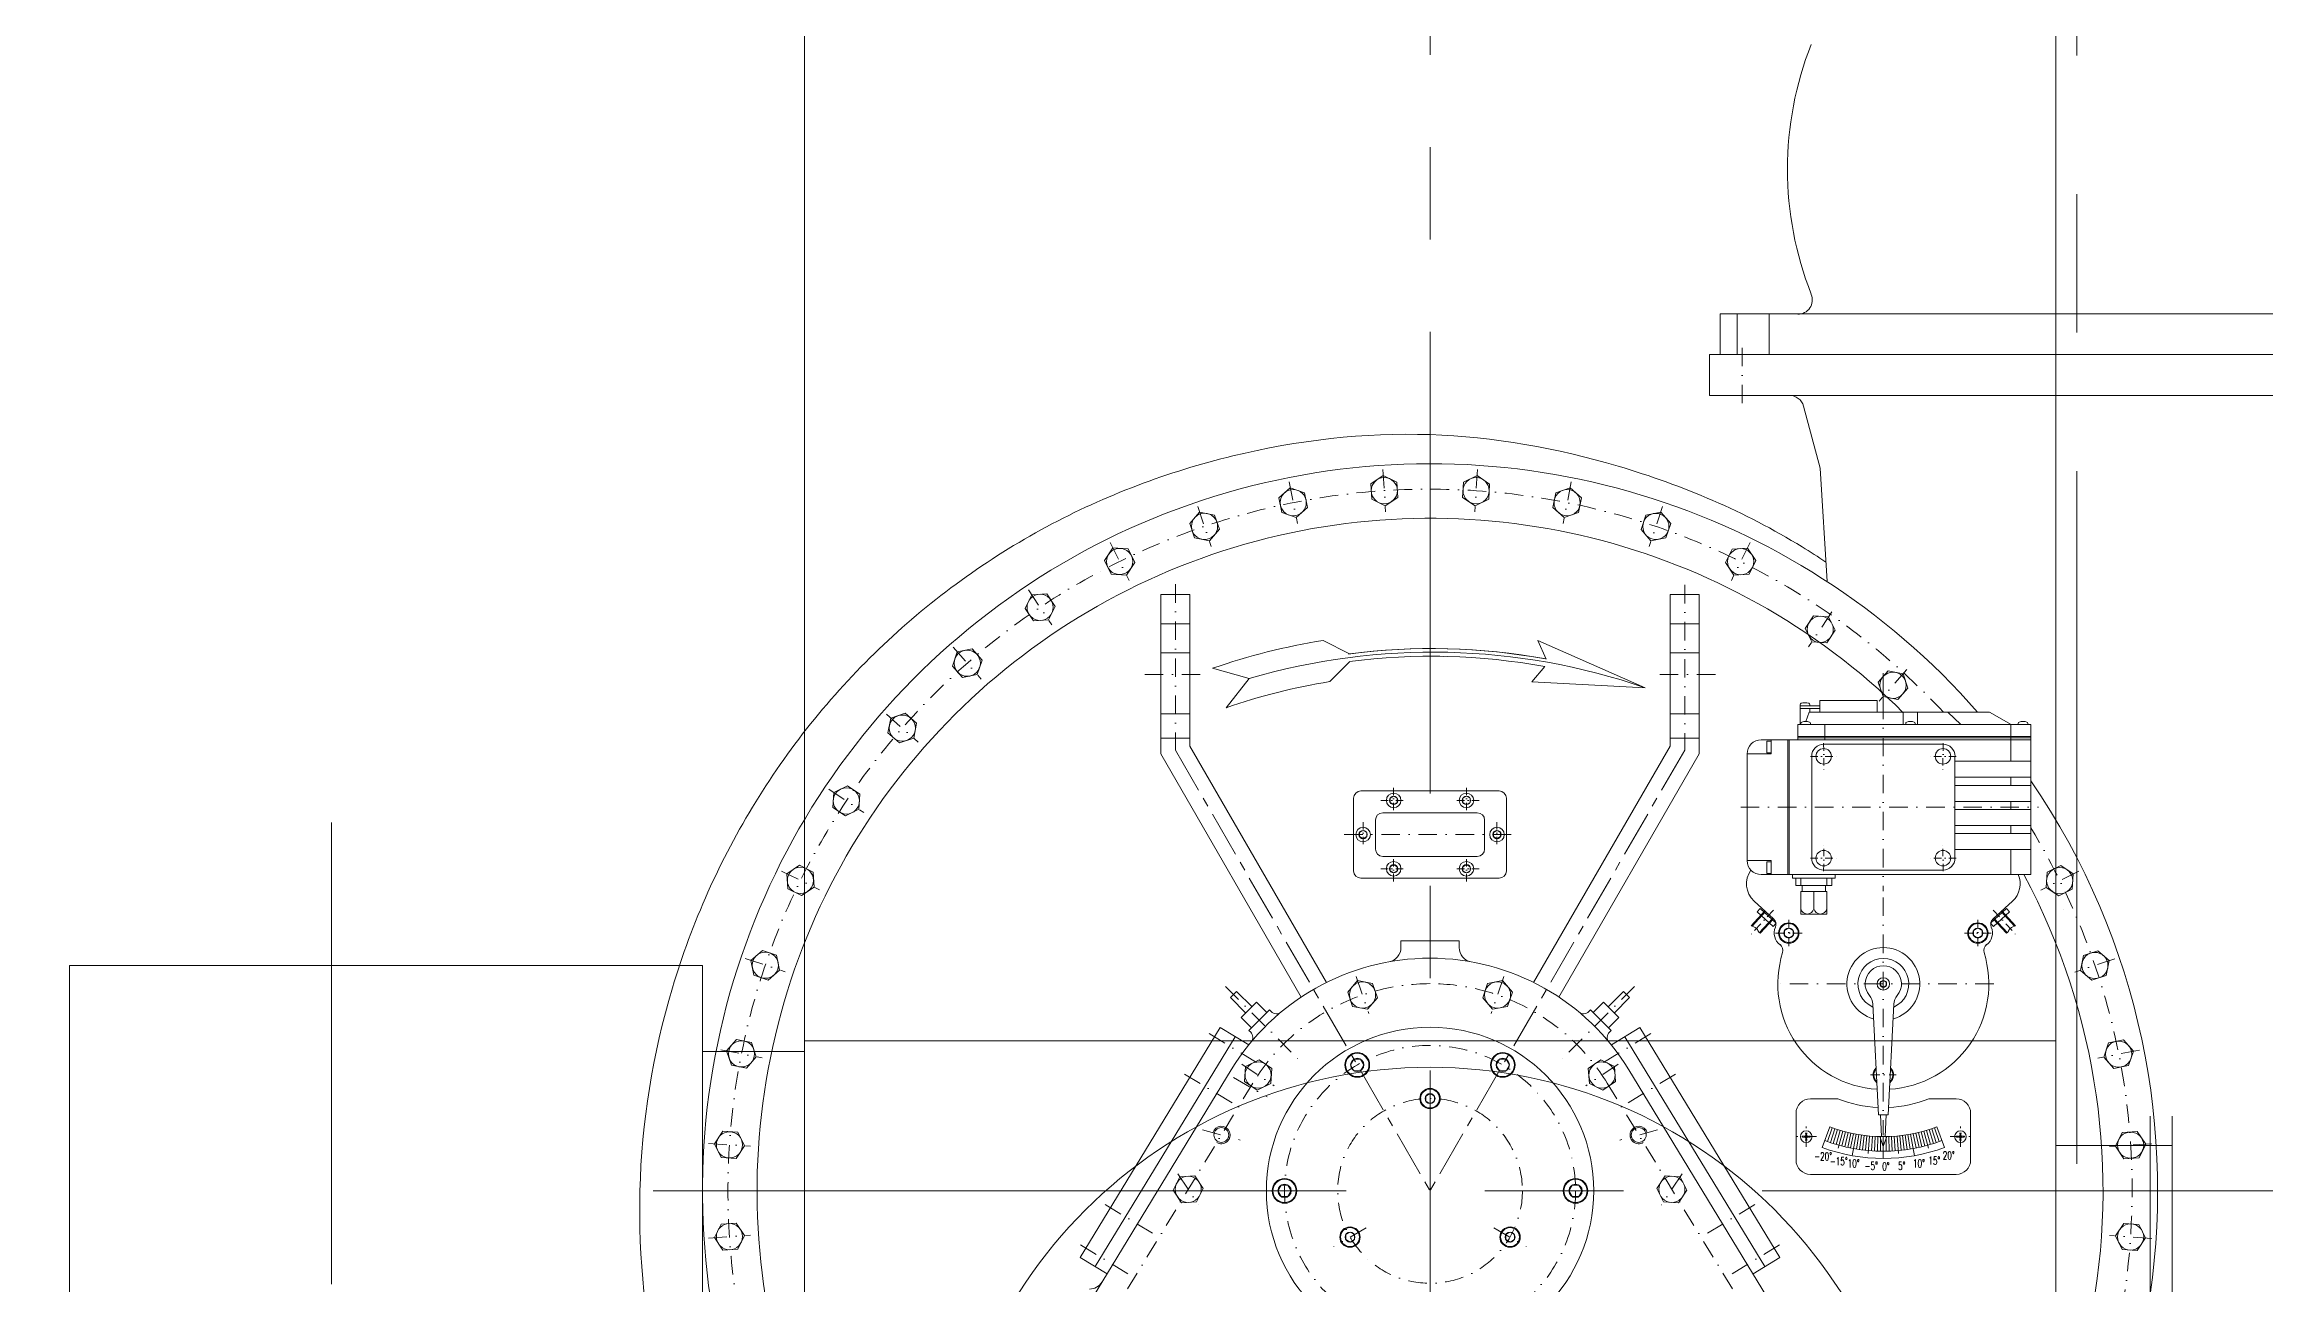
# Model space of a CAD drawing. Header units: inches. Extents: x 0 to 26418, y 0 to 20128.
# Drawn here: x 4194 to 5720, y 14855 to 15707 of the extents above; entities that cross this region are included whole.
import ezdxf

# ---------------------------------------------------------------- set-up
doc = ezdxf.new("R2010")
doc.units = ezdxf.units.IN
doc.header["$MEASUREMENT"] = 0
doc.linetypes.add('CENTER', pattern=[50.8, 31.75, -6.35, 6.35, -6.35])
doc.linetypes.add('DASHDOT', pattern=[25.4, 12.7, -6.35, 0, -6.35])
doc.layers.get('Defpoints').update_dxf_attribs({"lineweight": 5})
for name, color, linetype, lineweight in [('CAXA0', 7, 'Continuous', 5), ('CAXA1', 5, 'CENTER', 5), ('EB0_1', 7, 'Continuous', 5), ('细实线层', 7, 'Continuous', 5)]:
    doc.layers.add(name, color=color, linetype=linetype, lineweight=lineweight)
doc.styles.add('Roman', font='arial.ttf')
doc.styles.get("Standard").update_dxf_attribs({"font": 'arial.ttf'})
doc.styles.add('机械', font='txt', dxfattribs={"width": 0.667, "bigfont": 'gbcbig.shx'})
doc.dimstyles.new('ISO-25', dxfattribs={"dimscale": 30, "dimtxt": 1.5, "dimasz": 1.5, "dimexe": 2, "dimexo": 2, "dimtad": 1, "dimtih": 1, "dimtoh": 1, "dimdec": 1, "dimlfac": 0.03937, "dimdsep": 46, "dimtxsty": 'Standard', "dimcen": 2.5, "dimclrd": 7, "dimclre": 7, "dimclrt": 7, "dimadec": 0, "dimazin": 0, "dimtfac": 1, "dimtdec": 1, "dimtmove": 0, "dimatfit": 3, "dimfxl": 1, "dimlwd": 5, "dimlwe": 5, "dimarcsym": 0})

# ---------------------------------------------------------------- blocks, each defined once
blk = doc.blocks.new('*D37')
at = {"color": 7, "linetype": 'Continuous', "lineweight": 5, "transparency": 16777216}
for p, q in [((4186, 17423.3), (2841.7, 17423.3)), ((2901.7, 17378.3), (2901.7, 15739.3)), ((2901.7, 13798.3), (2901.7, 15533.3)), ((3786, 13753.3), (2841.7, 13753.3))]:
    blk.add_line(p, q, dxfattribs=at)
at = {"color": 7, "transparency": 16777216}
for points in [[(2894.2, 17378.3), (2909.2, 17378.3), (2901.7, 17423.3)], [(2894.2, 13798.3), (2909.2, 13798.3), (2901.7, 13753.3)]]:
    blk.add_solid(points, dxfattribs=at)
at = {"layer": 'Defpoints', "color": 0, "transparency": 16777216}
for p in [(2901.7, 17423.3), (4246, 17423.3), (3846, 13753.3)]:
    blk.add_point(p, dxfattribs=at)
at = {"color": 7, "lineweight": 5, "transparency": 16777216, "insert": (2901.7, 15636.3), "char_height": 165, "attachment_point": 5, "style": 'Roman'}
blk.add_mtext('144.5', dxfattribs=at)

msp = doc.modelspace()

# ---------------------------------------------------------------- linework, layer by layer
at = {"color": 7, "lineweight": 5}
for p, q in [((4716.04, 14313.28), (4716.04, 15918.28)), ((5576.04, 14313.28), (5576.04, 15918.28)), ((5357.09, 15493.28), (5357.09, 15521.28)), ((5379.09, 15493.28), (5379.09, 15521.28)), ((5338.04, 15493.28), (5843.04, 15493.28)), ((5338.04, 15465.28), (5338.04, 15493.28)), ((5338.04, 15465.28), (5590.54, 15465.28)), ((5414.11, 15415.28), (5402.7, 15457.87)), ((5590.54, 15465.28), (5843.04, 15465.28)), ((5418.88, 15337.27), (5414.11, 15415.28)), ((5042.17, 15394.86), (5049.99, 15401.71)), ((5059.83, 15398.37), (5049.99, 15401.71)), ((5059.83, 15398.37), (5061.86, 15388.18)), ((5105.27, 15404.34), (5113.91, 15410.12)), ((5105.27, 15404.34), (5105.95, 15393.97)), ((5123.23, 15405.52), (5113.91, 15410.12)), ((5123.23, 15405.52), (5123.91, 15395.15)), ((5169.06, 15405.5), (5168.38, 15395.13)), ((5169.06, 15405.5), (5178.38, 15410.1)), ((5187.02, 15404.33), (5178.38, 15410.1)), ((5187.02, 15404.33), (5186.34, 15393.96)), ((5232.46, 15398.33), (5230.43, 15388.14)), ((5232.46, 15398.33), (5242.3, 15401.67)), ((5250.11, 15394.82), (5242.3, 15401.67)), ((4980.86, 15377.23), (4987.71, 15385.04)), ((4997.9, 15383.01), (4987.71, 15385.04)), ((4997.9, 15383.01), (5001.24, 15373.17)), ((5042.17, 15394.86), (5044.2, 15384.67)), ((5044.2, 15384.67), (5054.04, 15381.33)), ((5061.86, 15388.18), (5054.04, 15381.33)), ((5061.86, 15388.18), (5061.86, 15388.18)), ((5105.95, 15393.97), (5115.27, 15389.37)), ((5123.91, 15395.15), (5115.27, 15389.37)), ((5123.91, 15395.15), (5123.91, 15395.15)), ((5168.38, 15395.13), (5177.02, 15389.36)), ((5186.34, 15393.96), (5177.02, 15389.36)), ((5186.34, 15393.96), (5186.34, 15393.96)), ((5230.43, 15388.14), (5238.25, 15381.29)), ((5248.09, 15384.63), (5238.25, 15381.29)), ((5250.11, 15394.82), (5248.09, 15384.63)), ((5248.09, 15384.63), (5248.09, 15384.63)), ((5294.38, 15382.94), (5291.04, 15373.1)), ((5294.38, 15382.94), (5304.57, 15384.97)), ((5311.43, 15377.16), (5304.57, 15384.97)), ((4980.86, 15377.23), (4984.2, 15367.39)), ((4984.2, 15367.39), (4994.39, 15365.36)), ((5001.24, 15373.17), (4994.39, 15365.36)), ((5001.24, 15373.17), (5001.24, 15373.17)), ((5291.04, 15373.1), (5297.89, 15365.29)), ((5308.08, 15367.32), (5297.89, 15365.29)), ((5311.43, 15377.16), (5308.08, 15367.32)), ((5308.08, 15367.32), (5308.08, 15367.32)), ((4922.36, 15351.74), (4928.14, 15360.38)), ((4922.36, 15351.74), (4926.96, 15342.42)), ((4938.51, 15359.7), (4928.14, 15360.38)), ((4943.1, 15350.38), (4937.33, 15341.74)), ((4938.51, 15359.7), (4943.1, 15350.38)), ((4943.1, 15350.38), (4943.1, 15350.38)), ((5353.76, 15359.61), (5349.17, 15350.28)), ((5349.17, 15350.28), (5354.94, 15341.64)), ((5353.76, 15359.61), (5364.13, 15360.29)), ((5369.91, 15351.64), (5364.13, 15360.29)), ((5369.91, 15351.64), (5365.31, 15342.32)), ((4926.96, 15342.42), (4937.33, 15341.74)), ((5365.31, 15342.32), (5354.94, 15341.64)), ((5365.31, 15342.32), (5365.31, 15342.32)), ((4867.7, 15318.84), (4872.3, 15328.16)), ((4882.67, 15328.84), (4872.3, 15328.16)), ((4882.67, 15328.84), (4888.44, 15320.2)), ((4888.44, 15320.2), (4883.84, 15310.88)), ((4888.44, 15320.2), (4888.44, 15320.2)), ((4961.04, 15328.28), (4961.04, 15218.71)), ((4981.04, 15328.28), (4961.04, 15328.28)), ((4981.04, 15328.28), (4981.04, 15224.07)), ((5311.04, 15328.28), (5311.04, 15224.07)), ((5311.04, 15328.28), (5331.04, 15328.28)), ((5331.04, 15328.28), (5331.04, 15218.71)), ((4867.7, 15318.84), (4873.47, 15310.2)), ((4873.47, 15310.2), (4883.84, 15310.88)), ((4981.04, 15308.28), (4961.04, 15308.28)), ((5311.04, 15308.28), (5331.04, 15308.28)), ((5409.59, 15313.72), (5403.82, 15305.08)), ((5403.82, 15305.08), (5408.41, 15295.75)), ((5409.59, 15313.72), (5419.96, 15313.04)), ((5424.56, 15303.72), (5419.96, 15313.04)), ((4817.8, 15279.08), (4821.14, 15288.92)), ((4831.33, 15290.95), (4821.14, 15288.92)), ((4831.33, 15290.95), (4838.18, 15283.13)), ((5072.66, 15296.73), (5090.61, 15287.45)), ((5220.21, 15296.67), (5225.79, 15283.97)), ((5293.91, 15264.26), (5220.21, 15296.67)), ((5418.78, 15295.08), (5408.41, 15295.75)), ((5424.56, 15303.72), (5418.78, 15295.08)), ((5418.78, 15295.08), (5418.78, 15295.08)), ((4817.8, 15279.08), (4824.65, 15271.27)), ((4838.18, 15283.13), (4834.84, 15273.29)), ((4838.18, 15283.13), (4838.18, 15283.13)), ((4981.04, 15288.28), (4961.04, 15288.28)), ((4996.51, 15277.6), (5021.66, 15270.6)), ((5077.17, 15268.44), (5090.66, 15282.15)), ((5225.05, 15278.76), (5216.04, 15268.32)), ((5311.04, 15288.28), (5331.04, 15288.28)), ((5460.91, 15275.8), (5454.06, 15267.99)), ((5460.91, 15275.8), (5471.1, 15273.78)), ((5474.44, 15263.94), (5471.1, 15273.78)), ((4824.65, 15271.27), (4834.84, 15273.29)), ((5005.91, 15250.53), (5021.66, 15270.6)), ((5293.91, 15264.26), (5216.04, 15268.32)), ((5454.06, 15267.99), (5457.4, 15258.15)), ((5474.44, 15263.94), (5467.59, 15256.12)), ((4773.51, 15233.15), (4775.54, 15243.34)), ((4785.38, 15246.68), (4775.54, 15243.34)), ((4785.38, 15246.68), (4793.19, 15239.83)), ((4981.04, 15246.28), (4961.04, 15246.28)), ((5311.04, 15246.28), (5331.04, 15246.28)), ((5400.36, 15238.95), (5400.36, 15252.61)), ((5406.96, 15251.89), (5400.36, 15251.89)), ((5400.36, 15249.89), (5414.02, 15249.89)), ((5404.22, 15241.04), (5406.57, 15247.45)), ((5406.57, 15247.45), (5530.42, 15247.45)), ((5406.96, 15251.89), (5406.96, 15252.61)), ((5406.96, 15251.89), (5414.02, 15251.89)), ((5406.96, 15247.45), (5406.96, 15249.89)), ((5414.02, 15247.45), (5414.02, 15255.45)), ((5414.02, 15255.45), (5453.42, 15255.45)), ((5453.42, 15247.45), (5453.42, 15255.45)), ((5467.59, 15256.12), (5457.4, 15258.15)), ((5467.59, 15256.12), (5467.59, 15256.12)), ((5471.3, 15238.95), (5471.3, 15247.45)), ((5481.14, 15238.95), (5481.14, 15247.45)), ((5501.92, 15247.45), (5510.92, 15238.95)), ((5530.42, 15247.45), (5545.42, 15238.95)), ((4773.51, 15233.15), (4781.32, 15226.3)), ((4781.32, 15226.3), (4791.17, 15229.64)), ((4793.19, 15239.83), (4791.17, 15229.64)), ((4793.19, 15239.83), (4793.19, 15239.83)), ((4981.04, 15229.53), (4961.04, 15229.53)), ((5311.04, 15229.53), (5331.04, 15229.53)), ((5404.92, 15228.41), (5373.62, 15228.41)), ((5380.42, 15228.41), (5380.42, 15218.71)), ((5391.92, 15228.41), (5391.92, 15135.75)), ((5392.92, 15228.41), (5392.92, 15135.75)), ((5398.92, 15228.41), (5398.92, 15238.95)), ((5398.92, 15238.95), (5558.92, 15238.95)), ((5398.92, 15233.01), (5398.92, 15228.41)), ((5398.92, 15230.71), (5558.92, 15230.71)), ((5398.92, 15229.71), (5558.92, 15229.71)), ((5400.92, 15239.67), (5400.92, 15238.95)), ((5407.52, 15238.95), (5400.92, 15238.95)), ((5404.92, 15228.41), (5510.22, 15228.41)), ((5407.52, 15239.67), (5407.52, 15238.95)), ((5417.42, 15228.41), (5417.42, 15238.95)), ((5472.92, 15239.67), (5472.92, 15238.95)), ((5479.52, 15238.95), (5472.92, 15238.95)), ((5479.52, 15239.67), (5479.52, 15238.95)), ((5510.22, 15228.41), (5558.92, 15228.41)), ((5545.22, 15238.95), (5545.22, 15213.71)), ((5550.32, 15239.67), (5550.32, 15238.95)), ((5556.92, 15238.95), (5550.32, 15238.95)), ((5556.92, 15239.67), (5556.92, 15238.95)), ((5558.92, 15238.95), (5558.92, 15135.75)), ((4961.04, 15218.71), (5057.53, 15051.57)), ((4981.04, 15224.07), (5074.85, 15061.57)), ((5311.04, 15224.07), (5217.22, 15061.57)), ((5331.04, 15218.71), (5234.54, 15051.57)), ((5363.92, 15218.71), (5380.42, 15218.71)), ((5363.92, 15218.71), (5363.92, 15145.45)), ((5377.42, 15227.56), (5377.42, 15219.56)), ((5380.42, 15227.56), (5377.42, 15227.56)), ((5380.42, 15219.56), (5377.42, 15219.56)), ((5408.32, 15147.1), (5408.32, 15217.07)), ((5416.64, 15225.38), (5498.51, 15225.38)), ((5506.82, 15147.1), (5506.82, 15217.07)), ((5506.82, 15213.71), (5558.92, 15213.71)), ((5506.82, 15202.71), (5558.92, 15202.71)), ((5545.22, 15202.71), (5545.22, 15197.11)), ((4735.6, 15181.83), (4736.28, 15192.2)), ((4745.6, 15196.8), (4736.28, 15192.2)), ((4745.6, 15196.8), (4754.24, 15191.02)), ((4754.24, 15191.02), (4753.56, 15180.65)), ((4754.24, 15191.02), (4754.24, 15191.02)), ((5093.54, 15188.28), (5093.54, 15138.28)), ((5193.54, 15193.28), (5098.54, 15193.28)), ((5121.04, 15189.64), (5118.56, 15188.21)), ((5118.56, 15188.21), (5118.56, 15185.35)), ((5118.56, 15185.35), (5121.04, 15183.92)), ((5123.51, 15188.21), (5121.04, 15189.64)), ((5121.04, 15183.92), (5123.51, 15185.35)), ((5121.04, 15183.92), (5121.04, 15183.92)), ((5123.51, 15188.21), (5123.51, 15185.35)), ((5171.04, 15189.64), (5168.56, 15188.21)), ((5168.56, 15188.21), (5168.56, 15185.35)), ((5168.56, 15185.35), (5171.04, 15183.92)), ((5173.51, 15188.21), (5171.04, 15189.64)), ((5171.04, 15183.92), (5173.51, 15185.35)), ((5171.04, 15183.92), (5171.04, 15183.92)), ((5173.51, 15188.21), (5173.51, 15185.35)), ((5198.54, 15188.28), (5198.54, 15138.28)), ((5506.82, 15197.11), (5558.92, 15197.11)), ((5506.82, 15186.11), (5558.92, 15186.11)), ((5545.22, 15186.11), (5545.22, 15180.51)), ((4735.6, 15181.83), (4744.24, 15176.06)), ((4744.24, 15176.06), (4753.56, 15180.65)), ((5108.54, 15173.28), (5108.54, 15153.28)), ((5178.54, 15178.28), (5113.54, 15178.28)), ((5183.54, 15173.28), (5183.54, 15153.28)), ((5506.82, 15180.51), (5558.92, 15180.51)), ((5506.82, 15169.51), (5558.92, 15169.51)), ((5545.22, 15169.51), (5545.22, 15163.91)), ((5100.04, 15166.14), (5097.56, 15164.71)), ((5097.56, 15164.71), (5097.56, 15161.85)), ((5097.56, 15161.85), (5100.04, 15160.42)), ((5102.51, 15164.71), (5100.04, 15166.14)), ((5100.04, 15160.42), (5102.51, 15161.85)), ((5100.04, 15160.42), (5100.04, 15160.42)), ((5102.51, 15164.71), (5102.51, 15161.85)), ((5192.04, 15166.14), (5189.56, 15164.71)), ((5189.56, 15164.71), (5189.56, 15161.85)), ((5189.56, 15161.85), (5192.04, 15160.42)), ((5194.51, 15164.71), (5192.04, 15166.14)), ((5192.04, 15160.42), (5194.51, 15161.85)), ((5192.04, 15160.42), (5192.04, 15160.42)), ((5194.51, 15164.71), (5194.51, 15161.85)), ((5506.82, 15163.91), (5558.92, 15163.91)), ((5506.82, 15152.91), (5558.92, 15152.91)), ((5545.22, 15152.91), (5545.22, 15135.75)), ((4712.67, 15142.15), (4704.03, 15136.37)), ((4704.71, 15126), (4704.03, 15136.37)), ((4712.67, 15142.15), (4721.99, 15137.55)), ((4721.99, 15137.55), (4722.67, 15127.18)), ((4721.99, 15137.55), (4721.99, 15137.55)), ((5113.54, 15148.28), (5178.54, 15148.28)), ((5121.04, 15142.64), (5118.56, 15141.21)), ((5118.56, 15141.21), (5118.56, 15138.35)), ((5118.56, 15138.35), (5121.04, 15136.92)), ((5123.51, 15141.21), (5121.04, 15142.64)), ((5121.04, 15136.92), (5123.51, 15138.35)), ((5121.04, 15136.92), (5121.04, 15136.92)), ((5123.51, 15141.21), (5123.51, 15138.35)), ((5171.04, 15142.64), (5168.56, 15141.21)), ((5168.56, 15141.21), (5168.56, 15138.35)), ((5168.56, 15138.35), (5171.04, 15136.92)), ((5173.51, 15141.21), (5171.04, 15142.64)), ((5171.04, 15136.92), (5173.51, 15138.35)), ((5171.04, 15136.92), (5171.04, 15136.92)), ((5173.51, 15141.21), (5173.51, 15138.35)), ((5363.92, 15145.45), (5380.42, 15145.45)), ((5377.42, 15144.6), (5377.42, 15136.6)), ((5380.42, 15144.6), (5377.42, 15144.6)), ((5380.42, 15136.6), (5377.42, 15136.6)), ((5380.42, 15145.45), (5380.42, 15135.75)), ((5416.64, 15138.78), (5498.51, 15138.78)), ((5570.18, 15137.36), (5569.5, 15126.98)), ((5579.5, 15141.95), (5570.18, 15137.36)), ((5579.5, 15141.95), (5588.14, 15136.18)), ((4704.71, 15126), (4714.03, 15121.41)), ((4714.03, 15121.41), (4722.67, 15127.18)), ((5098.54, 15133.28), (5193.54, 15133.28)), ((5373.62, 15135.75), (5427.27, 15135.75)), ((5395.22, 15135.75), (5395.22, 15133.25)), ((5395.22, 15133.25), (5424.42, 15133.25)), ((5397.52, 15133.25), (5397.52, 15128.25)), ((5397.52, 15128.25), (5422.12, 15128.25)), ((5400.82, 15133.25), (5400.82, 15128.25)), ((5400.82, 15124.25), (5418.82, 15124.25)), ((5400.82, 15124.25), (5400.82, 15108.65)), ((5401.82, 15128.25), (5401.82, 15124.25)), ((5409.82, 15112.3), (5409.82, 15124.25)), ((5417.82, 15128.25), (5417.82, 15124.25)), ((5418.82, 15133.25), (5418.82, 15128.25)), ((5418.82, 15124.25), (5418.82, 15108.65)), ((5422.12, 15133.25), (5422.12, 15128.25)), ((5424.42, 15135.75), (5424.42, 15133.25)), ((5427.27, 15135.75), (5558.92, 15135.75)), ((5578.14, 15121.21), (5569.5, 15126.98)), ((5587.46, 15125.81), (5578.14, 15121.21)), ((5578.14, 15121.21), (5578.14, 15121.21)), ((5587.46, 15125.81), (5588.14, 15136.18)), ((5368.75, 15117.56), (5382.19, 15105.24)), ((5400.82, 15108.65), (5418.82, 15108.65)), ((5546.4, 15117.56), (5532.96, 15105.24)), ((5581.49, 15112.03), (5581.49, 15112.03)), ((5392.57, 15099.01), (5389.6, 15097.3)), ((5389.6, 15097.3), (5389.6, 15093.87)), ((5389.6, 15093.87), (5392.57, 15092.15)), ((5395.55, 15097.3), (5392.57, 15099.01)), ((5392.57, 15092.15), (5395.55, 15093.87)), ((5392.57, 15092.15), (5392.57, 15092.15)), ((5395.55, 15097.3), (5395.55, 15093.87)), ((5522.57, 15099.01), (5519.6, 15097.3)), ((5519.6, 15097.3), (5519.6, 15093.87)), ((5519.6, 15093.87), (5522.57, 15092.15)), ((5525.55, 15097.3), (5522.57, 15099.01)), ((5522.57, 15092.15), (5525.55, 15093.87)), ((5522.57, 15092.15), (5522.57, 15092.15)), ((5525.55, 15097.3), (5525.55, 15093.87)), ((4687.16, 15083.67), (4679.34, 15076.81)), ((4681.37, 15066.62), (4679.34, 15076.81)), ((4687.16, 15083.67), (4697, 15080.33)), ((4697, 15080.33), (4699.03, 15070.13)), ((4697, 15080.33), (4697, 15080.33)), ((5126.04, 15090.28), (5126.04, 15085.61)), ((5126.04, 15090.28), (5146.04, 15090.28)), ((5166.04, 15090.28), (5146.04, 15090.28)), ((5166.04, 15090.28), (5166.04, 15085.61)), ((5595.15, 15080.12), (5593.12, 15069.93)), ((5604.99, 15083.46), (5595.15, 15080.12)), ((5604.99, 15083.46), (5612.8, 15076.61)), ((5610.77, 15066.41), (5612.8, 15076.61)), ((4646.04, 15073.28), (4211.04, 15073.28)), ((4211.04, 15073.28), (4211.04, 14678.28)), ((4646.04, 14678.28), (4646.04, 15073.28)), ((4681.37, 15066.62), (4691.21, 15063.28)), ((4691.21, 15063.28), (4699.03, 15070.13)), ((5089.44, 15055), (5096.26, 15062.84)), ((5106.46, 15060.86), (5096.26, 15062.84)), ((5106.46, 15060.86), (5109.85, 15051.03)), ((5185.61, 15060.86), (5182.23, 15051.03)), ((5185.61, 15060.86), (5195.81, 15062.84)), ((5202.63, 15055), (5195.81, 15062.84)), ((5457.57, 15062.87), (5455.59, 15061.73)), ((5455.59, 15061.73), (5455.59, 15059.44)), ((5459.56, 15061.73), (5457.57, 15062.87)), ((5459.56, 15061.73), (5459.56, 15059.44)), ((5600.93, 15063.07), (5593.12, 15069.93)), ((5610.77, 15066.41), (5600.93, 15063.07)), ((5600.93, 15063.07), (5600.93, 15063.07)), ((5013.11, 15055.45), (5008.86, 15051.21)), ((5019.47, 15040.6), (5008.86, 15051.21)), ((5023.71, 15044.85), (5013.11, 15055.45)), ((5026.89, 15048.03), (5016.29, 15037.42)), ((5033.97, 15040.96), (5026.89, 15048.03)), ((5089.44, 15055), (5092.83, 15045.17)), ((5092.83, 15045.17), (5103.03, 15043.19)), ((5109.85, 15051.03), (5103.03, 15043.19)), ((5109.85, 15051.03), (5109.85, 15051.03)), ((5182.23, 15051.03), (5189.05, 15043.19)), ((5182.23, 15051.03), (5182.23, 15051.03)), ((5199.25, 15045.17), (5189.05, 15043.19)), ((5202.63, 15055), (5199.25, 15045.17)), ((5258.11, 15040.96), (5265.18, 15048.03)), ((5265.18, 15048.03), (5275.79, 15037.42)), ((5268.36, 15044.85), (5278.97, 15055.45)), ((5272.6, 15040.6), (5283.21, 15051.21)), ((5278.97, 15055.45), (5283.21, 15051.21)), ((5450.28, 15046.7), (5454.27, 14970.58)), ((5455.59, 15059.44), (5457.57, 15058.29)), ((5457.57, 15058.29), (5459.56, 15059.44)), ((5457.57, 15058.29), (5457.57, 15058.29)), ((5464.87, 15046.7), (5460.88, 14970.58)), ((5001.89, 15030.53), (4905.69, 14872.51)), ((5001.89, 15030.53), (5021.42, 15018.63)), ((5023.36, 15030.35), (5016.29, 15037.42)), ((5035.73, 15042.73), (5021.59, 15028.59)), ((5035.73, 15042.73), (5036.92, 15041.54)), ((5256.35, 15042.73), (5255.16, 15041.54)), ((5256.35, 15042.73), (5270.49, 15028.59)), ((5268.72, 15030.35), (5275.79, 15037.42)), ((5290.19, 15030.53), (5270.65, 15018.63)), ((5290.19, 15030.53), (5386.39, 14872.51)), ((4669.5, 15022.36), (4662.64, 15014.54)), ((4665.98, 15004.7), (4662.64, 15014.54)), ((4669.5, 15022.36), (4679.69, 15020.33)), ((4679.69, 15020.33), (4683.03, 15010.49)), ((4679.69, 15020.33), (4679.69, 15020.33)), ((5576.04, 15021.56), (4716.04, 15021.56)), ((5012.14, 15024.29), (4915.94, 14866.27)), ((5021.59, 15028.59), (5022.78, 15027.4)), ((5270.49, 15028.59), (5269.3, 15027.4)), ((5279.94, 15024.29), (5376.14, 14866.27)), ((5612.43, 15020.11), (5609.09, 15010.27)), ((5622.62, 15022.14), (5612.43, 15020.11)), ((5622.62, 15022.14), (5629.47, 15014.33)), ((5626.13, 15004.49), (5629.47, 15014.33)), ((4716.04, 15014.17), (4646.04, 15014.17)), ((4665.98, 15004.7), (4676.18, 15002.67)), ((4676.18, 15002.67), (4683.03, 15010.49)), ((5009.37, 15001.48), (4898.33, 14819.08)), ((5018.56, 14993.41), (5019.28, 15003.77)), ((5028.62, 15008.33), (5019.28, 15003.77)), ((5028.62, 15008.33), (5037.24, 15002.52)), ((5037.24, 15002.52), (5036.52, 14992.15)), ((5037.24, 15002.52), (5037.24, 15002.52)), ((5093.75, 15008.84), (5091.46, 15004.88)), ((5091.46, 15004.88), (5093.75, 15000.92)), ((5098.32, 15008.84), (5093.75, 15008.84)), ((5093.75, 15000.92), (5098.32, 15000.92)), ((5098.32, 15008.84), (5100.61, 15004.88)), ((5098.32, 15000.92), (5100.61, 15004.88)), ((5098.32, 15000.92), (5098.32, 15000.92)), ((5193.75, 15008.84), (5191.46, 15004.88)), ((5191.46, 15004.88), (5193.75, 15000.92)), ((5198.32, 15008.84), (5193.75, 15008.84)), ((5193.75, 15000.92), (5198.32, 15000.92)), ((5193.75, 15000.92), (5193.75, 15000.92)), ((5200.61, 15004.88), (5198.32, 15008.84)), ((5200.61, 15004.88), (5198.32, 15000.92)), ((5263.45, 15008.33), (5254.83, 15002.52)), ((5254.83, 15002.52), (5255.56, 14992.15)), ((5254.83, 15002.52), (5254.83, 15002.52)), ((5263.45, 15008.33), (5272.79, 15003.77)), ((5273.52, 14993.41), (5272.79, 15003.77)), ((5282.7, 15001.48), (5393.75, 14819.08)), ((5615.94, 15002.46), (5609.09, 15010.27)), ((5626.13, 15004.49), (5615.94, 15002.46)), ((5615.94, 15002.46), (5615.94, 15002.46)), ((5018.56, 14993.41), (5027.17, 14987.6)), ((5027.17, 14987.6), (5036.52, 14992.15)), ((5146.04, 14985.21), (5143.07, 14983.49)), ((5149.01, 14983.49), (5146.04, 14985.21)), ((5264.9, 14987.6), (5255.56, 14992.15)), ((5273.52, 14993.41), (5264.9, 14987.6)), ((5143.07, 14983.49), (5143.07, 14980.06)), ((5143.07, 14980.06), (5146.04, 14978.35)), ((5146.04, 14978.35), (5149.01, 14980.06)), ((5146.04, 14978.35), (5146.04, 14978.35)), ((5149.01, 14983.49), (5149.01, 14980.06)), ((5397.57, 14971.58), (5397.57, 14939.58)), ((5426.21, 14981.58), (5407.57, 14981.58)), ((5454.27, 14970.58), (5460.88, 14970.58)), ((5455.57, 14970.58), (5456.36, 14955.58)), ((5459.57, 14970.58), (5458.79, 14955.58)), ((5488.94, 14981.58), (5507.57, 14981.58)), ((5517.57, 14971.58), (5517.57, 14939.58)), ((5641.04, 14969.56), (5641.04, 14683.2)), ((5656.04, 14969.56), (5656.04, 14683.2)), ((4659.99, 14959.26), (4654.21, 14950.62)), ((4659.99, 14959.26), (4670.36, 14958.58)), ((4670.36, 14958.58), (4674.95, 14949.26)), ((4670.36, 14958.58), (4670.36, 14958.58)), ((5455.07, 14955.58), (5456.36, 14955.58)), ((5455.07, 14955.58), (5457.57, 14948.71)), ((5460.07, 14955.58), (5457.57, 14948.71)), ((5460.07, 14955.58), (5458.79, 14955.58)), ((5621.73, 14958.37), (5617.13, 14949.05)), ((5632.1, 14959.05), (5621.73, 14958.37)), ((5632.1, 14959.05), (5637.87, 14950.41)), ((4658.81, 14941.3), (4654.21, 14950.62)), ((4658.81, 14941.3), (4669.18, 14940.62)), ((4669.18, 14940.62), (4674.95, 14949.26)), ((5656.04, 14949.5), (5576.04, 14949.5)), ((5622.91, 14940.41), (5617.13, 14949.05)), ((5633.28, 14941.08), (5622.91, 14940.41)), ((5622.91, 14940.41), (5622.91, 14940.41)), ((5633.28, 14941.08), (5637.87, 14950.41)), ((4974.12, 14928.01), (4969.49, 14918.71)), ((4984.5, 14928.65), (4974.12, 14928.01)), ((4990.23, 14919.98), (4984.5, 14928.65)), ((5243.99, 14928.28), (5243.99, 14928.28)), ((5301.84, 14919.98), (5307.58, 14928.65)), ((5307.58, 14928.65), (5317.95, 14928.01)), ((5317.95, 14928.01), (5322.59, 14918.71)), ((5457.57, 14929.58), (5407.57, 14929.58)), ((5457.57, 14929.58), (5507.57, 14929.58)), ((4969.49, 14918.71), (4975.22, 14910.05)), ((4985.59, 14910.68), (4975.22, 14910.05)), ((4990.23, 14919.98), (4985.59, 14910.68)), ((5043.75, 14922.24), (5041.46, 14918.28)), ((5041.46, 14918.28), (5043.75, 14914.32)), ((5043.75, 14922.24), (5048.32, 14922.24)), ((5043.75, 14914.32), (5048.32, 14914.32)), ((5050.61, 14918.28), (5048.32, 14922.24)), ((5048.32, 14914.32), (5050.61, 14918.28)), ((5050.61, 14918.28), (5050.61, 14918.28)), ((5243.75, 14922.24), (5241.46, 14918.28)), ((5241.46, 14918.28), (5243.75, 14914.32)), ((5241.46, 14918.28), (5241.46, 14918.28)), ((5248.32, 14922.24), (5243.75, 14922.24)), ((5248.32, 14914.32), (5243.75, 14914.32)), ((5250.61, 14918.28), (5248.32, 14922.24)), ((5248.32, 14914.32), (5250.61, 14918.28)), ((5301.84, 14919.98), (5306.48, 14910.68)), ((5306.48, 14910.68), (5316.85, 14910.05)), ((5322.59, 14918.71), (5316.85, 14910.05)), ((4658.8, 14895.47), (4654.2, 14886.15)), ((4658.8, 14895.47), (4669.17, 14896.15)), ((4669.17, 14896.15), (4674.94, 14887.51)), ((4669.17, 14896.15), (4669.17, 14896.15)), ((5622.89, 14895.93), (5617.12, 14887.29)), ((5633.26, 14895.25), (5622.89, 14895.93)), ((5633.26, 14895.25), (5637.86, 14885.93)), ((4659.97, 14877.51), (4654.2, 14886.15)), ((4659.97, 14877.51), (4670.34, 14878.19)), ((4670.34, 14878.19), (4674.94, 14887.51)), ((5088.07, 14888.24), (5091.04, 14889.96)), ((5088.07, 14888.24), (5088.07, 14884.81)), ((5088.07, 14884.81), (5091.04, 14883.1)), ((5094.02, 14888.24), (5091.04, 14889.96)), ((5091.04, 14883.1), (5094.02, 14884.81)), ((5094.02, 14884.81), (5094.02, 14888.24)), ((5094.02, 14888.24), (5094.02, 14888.24)), ((5201.03, 14889.96), (5198.06, 14888.24)), ((5198.06, 14888.24), (5198.06, 14884.81)), ((5198.06, 14888.24), (5198.06, 14888.24)), ((5201.03, 14883.1), (5198.06, 14884.81)), ((5204, 14888.24), (5201.03, 14889.96)), ((5201.03, 14883.1), (5204, 14884.81)), ((5204, 14884.81), (5204, 14888.24)), ((5621.72, 14877.97), (5617.12, 14887.29)), ((5632.09, 14877.29), (5621.72, 14877.97)), ((5621.72, 14877.97), (5621.72, 14877.97)), ((5632.09, 14877.29), (5637.86, 14885.93)), ((4905.69, 14872.51), (4924.05, 14861.33)), ((5386.39, 14872.51), (5368.02, 14861.33))]:
    msp.add_line(p, q, dxfattribs=at)
at = {"color": 7, "linetype": 'Continuous', "lineweight": 5}
msp.add_line((5345.54, 15493.28), (5835.54, 15493.28), dxfattribs=at)
at = {"color": 7, "linetype": 'DASHDOT', "lineweight": 5}
for p, q in [((5360.54, 15459.86), (5360.54, 15499.87)), ((5113.64, 15414.25), (5115.54, 15385.25)), ((5178.65, 15414.24), (5176.75, 15385.24)), ((5049.18, 15405.78), (5054.85, 15377.28)), ((5243.11, 15405.74), (5237.44, 15377.24)), ((4986.38, 15388.96), (4995.72, 15361.45)), ((5305.9, 15388.89), (5296.56, 15361.38)), ((4926.3, 15364.1), (4939.16, 15338.04)), ((5365.96, 15364), (5353.11, 15337.94)), ((4971.04, 15335.4), (4971.04, 15221.39)), ((5321.04, 15334.98), (5321.04, 15221.39)), ((4869.99, 15331.6), (4886.14, 15307.44)), ((5422.26, 15316.48), (5406.12, 15292.32)), ((4818.41, 15292.04), (4837.56, 15270.19)), ((5473.83, 15276.89), (5454.67, 15255.05)), ((4949.94, 15273.28), (4992.13, 15273.28)), ((5342.13, 15273.28), (5299.94, 15273.28)), ((4772.42, 15246.07), (4794.27, 15226.91)), ((5457.57, 15255.45), (5457.57, 15124.28)), ((4732.83, 15194.5), (4756.99, 15178.36)), ((5359.6, 15182.08), (5564.15, 15182.08)), ((5087.07, 15163.28), (5205, 15163.28)), ((4700.31, 15138.21), (4726.37, 15125.35)), ((5591.86, 15138.01), (5565.8, 15125.16)), ((5457.57, 15120), (5457.57, 14956.63)), ((4675.42, 15078.15), (4702.94, 15068.81)), ((5616.72, 15077.94), (5589.21, 15068.6)), ((5095.29, 15065.66), (5104, 15040.37)), ((5196.78, 15065.66), (5188.08, 15040.37)), ((5533.48, 15060.58), (5381.67, 15060.58)), ((5005.5, 15058.82), (5057.65, 15006.67)), ((5286.57, 15058.82), (5234.43, 15006.67)), ((4658.58, 15015.35), (4687.08, 15009.68)), ((4994.22, 15026.41), (5031.91, 15003.47)), ((5297.85, 15026.41), (5260.16, 15003.47)), ((5633.54, 15015.14), (5605.04, 15009.47)), ((5016.81, 15005.44), (5038.98, 14990.49)), ((5275.26, 15005.44), (5253.09, 14990.49)), ((5024.32, 14992.38), (4913.28, 14809.98)), ((4977.32, 14998.65), (5015.01, 14975.71)), ((5011.02, 14996.23), (5034.18, 14982.86)), ((5267.76, 14992.38), (5378.8, 14809.98)), ((5314.75, 14998.65), (5277.06, 14975.71)), ((4989.69, 14960.17), (5015.52, 14953.25)), ((5302.39, 14960.17), (5276.55, 14953.25)), ((4650.08, 14950.89), (4679.07, 14948.99)), ((5642.01, 14950.68), (5613.01, 14948.78)), ((4972.76, 14930.07), (4986.96, 14908.62)), ((5319.31, 14930.07), (5305.12, 14908.62)), ((4922.72, 14908.97), (4960.41, 14886.02)), ((5369.35, 14908.97), (5331.66, 14886.02)), ((5102.12, 14892.92), (5079.97, 14880.13)), ((5189.95, 14892.92), (5212.11, 14880.13)), ((4650.07, 14885.88), (4679.06, 14887.78)), ((4905.82, 14881.21), (4943.51, 14858.26)), ((5386.25, 14881.21), (5348.56, 14858.26)), ((5641.99, 14885.66), (5613, 14887.56))]:
    msp.add_line(p, q, dxfattribs=at)
at = {"color": 7, "linetype": 'DASHDOT', "lineweight": 5, "ltscale": 0.4}
for p, q in [((5407.42, 15217.08), (5425.73, 15217.08)), ((5416.56, 15226.05), (5416.59, 15208.11)), ((5507.73, 15217.08), (5489.42, 15217.08)), ((5498.59, 15226.05), (5498.56, 15208.11)), ((5112.17, 15186.78), (5129.9, 15186.78)), ((5121.04, 15195.42), (5121.04, 15178.13)), ((5179.9, 15186.78), (5162.17, 15186.78)), ((5171.04, 15195.42), (5171.04, 15178.13)), ((5100.04, 15171.92), (5100.04, 15154.63)), ((5192.04, 15171.92), (5192.04, 15154.63)), ((5416.56, 15138.11), (5416.59, 15156.05)), ((5498.59, 15138.11), (5498.56, 15156.05)), ((5112.17, 15139.78), (5129.9, 15139.78)), ((5121.04, 15131.13), (5121.04, 15148.42)), ((5179.9, 15139.78), (5162.17, 15139.78)), ((5171.04, 15131.13), (5171.04, 15148.42)), ((5407.42, 15147.08), (5425.73, 15147.08)), ((5507.73, 15147.08), (5489.42, 15147.08))]:
    msp.add_line(p, q, dxfattribs=at)
at = {"color": 7, "linetype": 'DASHDOT', "lineweight": 5, "ltscale": 0.5}
for p, q in [((5382.06, 15111.39), (5366.5, 15094.4)), ((5533.09, 15111.39), (5548.65, 15094.4)), ((5383.46, 15095.58), (5401.69, 15095.58)), ((5392.57, 15086.47), (5392.57, 15104.7)), ((5531.69, 15095.58), (5513.46, 15095.58)), ((5522.57, 15086.47), (5522.57, 15104.7)), ((5448.73, 14998.08), (5466.42, 14998.08)), ((5411.62, 14955.58), (5397.53, 14955.58)), ((5404.57, 14948.54), (5404.57, 14962.63)), ((5503.53, 14955.58), (5517.62, 14955.58)), ((5510.57, 14948.54), (5510.57, 14962.63))]:
    msp.add_line(p, q, dxfattribs=at)
at = {"color": 7, "lineweight": 5}
for centre, radius in [((5052.01, 15391.52), 9), ((5114.59, 15399.75), 9), ((5177.7, 15399.73), 9), ((5240.27, 15391.48), 9), ((4991.05, 15375.2), 9), ((5301.23, 15375.13), 9), ((4932.73, 15351.06), 9), ((5359.54, 15350.96), 9), ((4878.07, 15319.52), 9), ((5414.19, 15304.4), 9), ((4827.99, 15281.11), 9), ((5464.25, 15265.96), 9), ((4783.35, 15236.49), 9), ((5416.57, 15217.08), 5.32), ((5498.57, 15217.08), 5.32), ((4744.92, 15186.43), 9), ((5121.04, 15186.78), 5), ((5121.04, 15186.78), 2.86), ((5171.04, 15186.78), 5), ((5171.04, 15186.78), 2.86), ((5100.04, 15163.28), 5), ((5192.04, 15163.28), 5), ((5100.04, 15163.28), 2.86), ((5192.04, 15163.28), 2.86), ((5416.57, 15147.08), 5.32), ((5498.57, 15147.08), 5.32), ((4713.35, 15131.78), 9), ((5121.04, 15139.78), 5), ((5121.04, 15139.78), 2.86), ((5171.04, 15139.78), 5), ((5171.04, 15139.78), 2.86), ((5578.82, 15131.58), 9), ((5392.57, 15095.58), 7), ((5392.57, 15095.58), 6.5), ((5392.57, 15095.58), 3.43), ((5522.57, 15095.58), 7), ((5522.57, 15095.58), 6.5), ((5522.57, 15095.58), 3.43), ((4689.19, 15073.47), 9), ((5602.96, 15073.27), 9), ((5099.64, 15053.01), 9), ((5192.43, 15053.01), 9), ((5457.57, 15060.58), 4.25), ((5457.57, 15060.58), 2.29), ((5146.04, 14918.28), 112.5), ((4672.84, 15012.51), 9), ((5619.28, 15012.3), 9), ((5146.04, 14668.28), 335), ((5027.9, 14997.96), 9), ((5096.04, 15004.88), 8.5), ((5096.04, 15004.88), 8), ((5096.04, 15004.88), 4.58), ((5196.04, 15004.88), 8.5), ((5196.04, 15004.88), 8), ((5196.04, 15004.88), 4.58), ((5264.18, 14997.96), 9), ((5146.04, 14981.78), 7), ((5146.04, 14981.78), 6.5), ((5146.04, 14981.78), 3.43), ((4664.58, 14949.94), 9), ((5002.6, 14956.71), 5.12), ((5289.47, 14956.71), 5.12), ((5627.5, 14949.73), 9), ((4979.86, 14919.35), 9), ((5046.04, 14918.28), 8.5), ((5046.04, 14918.28), 8), ((5046.04, 14918.28), 4.58), ((5246.04, 14918.28), 8.5), ((5246.04, 14918.28), 8), ((5246.04, 14918.28), 4.58), ((5312.22, 14919.35), 9), ((4664.57, 14886.83), 9), ((5091.04, 14886.53), 7), ((5091.04, 14886.53), 6.5), ((5201.03, 14886.53), 7), ((5201.03, 14886.53), 6.5), ((5627.49, 14886.61), 9), ((5091.04, 14886.53), 3.43), ((5201.03, 14886.53), 3.43)]:
    msp.add_circle(centre, radius, dxfattribs=at)
at = {"color": 7, "linetype": 'DASHDOT', "lineweight": 5}
for radius in [100, 63.5]:
    msp.add_circle((5146.04, 14918.28), radius, dxfattribs=at)
at = {"color": 7, "lineweight": 5}
for centre, radius, start, end in [((5625.72, 15620.78), 234.02, 158.48295, 201.51705), ((5398.74, 15531.01), 10, 270.0815, 21.59854), ((5393.04, 15455.28), 10, 15, 90), ((5146.04, 14918.28), 500, 41.17406, 233.37069), ((5146.04, 14918.28), 462.5, 45.30913, 230.2216), ((5143.07, 14855.43), 446.88, 99.06509, 109.14484), ((5147.24, 14855.97), 435.19, 79.60323, 97.47883), ((5146.97, 14855.98), 429.92, 79.53741, 97.52663), ((5143.07, 14855.43), 418.23, 99.06509, 109.14484), ((5401.36, 15252.61), 1, 108.1, 180), ((5403.66, 15245.58), 8.4, 71.9, 108.1), ((5405.96, 15252.61), 1, 0, 71.9), ((5373.62, 15218.71), 9.7, 90, 180), ((5401.92, 15239.67), 1, 108.1, 180), ((5404.22, 15232.64), 8.4, 71.9, 108.1), ((5406.52, 15239.67), 1, 0, 71.9), ((5473.92, 15239.67), 1, 108.1, 180), ((5476.22, 15232.64), 8.4, 71.9, 108.1), ((5478.52, 15239.67), 1, 0, 71.9), ((5551.32, 15239.67), 1, 108.1, 180), ((5553.62, 15232.64), 8.4, 71.9, 108.1), ((5555.92, 15239.67), 1, 0, 71.9), ((5416.64, 15217.07), 8.31, 90, 180), ((5498.51, 15217.07), 8.32, 0, 90), ((5146.04, 14918.28), 500, 306.62931, 34.33282), ((5098.54, 15188.28), 5, 90, 180), ((5193.54, 15188.28), 5, 0, 90), ((5113.54, 15173.28), 5, 90, 180), ((5178.54, 15173.28), 5, 0, 90), ((5113.54, 15153.28), 5, 180, 270), ((5178.54, 15153.28), 5, 270, 0), ((5098.54, 15138.28), 5, 180, 270), ((5193.54, 15138.28), 5, 270, 0), ((5379.56, 15129.36), 16, 144.03732, 227.5), ((5373.62, 15145.45), 9.7, 180, 270), ((5416.64, 15147.1), 8.32, 180, 270), ((5498.51, 15147.1), 8.31, 270, 0), ((5146.04, 14918.28), 462.5, 309.7784, 28.04824), ((5535.59, 15129.36), 16, 312.5, 23.5632), ((5405.32, 15113.25), 4.6, 191.96815, 348.03185), ((5414.32, 15113.25), 4.6, 191.96815, 348.03185), ((5378.82, 15101.56), 5, 336.5316, 47.5), ((5392.57, 15095.58), 10, 156.5316, 233.0974), ((5522.57, 15095.58), 10, 306.9026, 23.4684), ((5536.33, 15101.56), 5, 132.5, 203.4684), ((5146.04, 14918.28), 160, 31.33225, 148.66775), ((5116.04, 15085.61), 10, 280.16425, 0), ((5176.04, 15085.61), 10, 180, 259.83575), ((5457.57, 15060.58), 72.5, 162.73207, 266.65441), ((5383.57, 15083.59), 5, 342.73207, 53.0974), ((5457.57, 15060.58), 17.5, 294.25106, 245.74894), ((5457.57, 15060.58), 72.5, 273.34559, 17.27548), ((5531.58, 15083.59), 5, 126.9026, 197.26793), ((5457.57, 15060.58), 12.5, 320.18566, 219.81434), ((5440.29, 15046.18), 10, 3, 39.81434), ((5474.86, 15046.18), 10, 140.18566, 177), ((5040.45, 15045.07), 5, 225, 309.78409), ((5251.62, 15045.07), 5, 230.21591, 315), ((5019.24, 15023.86), 5, 320.21591, 45), ((5272.83, 15023.86), 5, 135, 219.78409), ((5457.57, 14998.08), 7, 135.64394, 230.35606), ((5457.57, 14998.08), 6.5, 139.84877, 226.15123), ((5457.57, 14998.08), 7, 309.64394, 44.35606), ((5457.57, 14998.08), 6.5, 313.84877, 40.15123), ((5407.57, 14971.58), 10, 90, 180), ((5457.57, 15060.58), 85, 248.34337, 267.59061), ((5457.57, 15060.58), 85, 272.40939, 291.65663), ((5507.57, 14971.58), 10, 0, 90), ((5407.57, 14939.58), 10, 180, 270), ((5507.57, 14939.58), 10, 270, 0), ((4912.01, 14860.78), 10, 270, 328.66775)]:
    msp.add_arc(centre, radius, start, end, dxfattribs=at)
at = {"color": 7, "linetype": 'DASHDOT', "lineweight": 5}
for radius, start, end in [(482.5, 43.01789, 231.97707), (482.5, 308.02293, 31.16), (142.5, 90, 148.66775), (142.5, 31.33225, 90)]:
    msp.add_arc((5146.04, 14918.28), radius, start, end, dxfattribs=at)
at = {"layer": 'CAXA0', "color": 7, "linetype": 'Continuous', "lineweight": 5}
for p in [(5835.48, 15521.28), (5345.48, 15493.28)]:
    msp.add_line(p, (5345.48, 15521.28), dxfattribs=at)
at = {"layer": 'CAXA1', "linetype": 'CENTER', "lineweight": 5, "ltscale": 15}
for p, q in [((5590.54, 14936.9), (5590.54, 17414.28)), ((4612.2, 14918.28), (5727.55, 14918.28))]:
    msp.add_line(p, q, dxfattribs=at)
at = {"layer": 'CAXA1', "linetype": 'CENTER', "lineweight": 5, "ltscale": 10}
for p, q in [((5146.04, 16016.95), (5146.04, 14274.19)), ((4391.04, 15171.68), (4391.04, 14326.42))]:
    msp.add_line(p, q, dxfattribs=at)
at = {"layer": 'CAXA1', "linetype": 'CENTER', "lineweight": 5}
for p in [(4971.04, 15221.39), (5321.04, 15221.39)]:
    msp.add_line(p, (5146.04, 14918.28), dxfattribs=at)
at = {"layer": 'EB0_1', "color": 7, "linetype": 'Continuous', "lineweight": 5}
msp.add_open_spline([(5418.07, 15350.6), (5412.69, 15354.22), (5368.59, 15382.68), (5278.93, 15420.81), (5144.59, 15444.91), (5008.9, 15429.06), (4879.25, 15380.13), (4766.01, 15298.03), (4677.18, 15188.77), (4619.34, 15059.25), (4596.81, 14919.46), (4612.01, 14776.49), (4662.54, 14640.55), (4748.79, 14521.93), (4862.88, 14429.29), (4998.01, 14368.43), (5146.22, 14345.01), (5295.62, 14360.7), (5436.84, 14414.96), (5560, 14504.54), (5656.01, 14623.11), (5718.66, 14764.12), (5735.29, 14866.22), (5737.26, 14918.28)], degree=3, knots=[0, 0, 0, 0, 419.1035971, 3392.9937975, 6215.3745007, 9149.023429, 12103.3367185, 15079.8722954, 18078.6424116, 21099.6692413, 24142.9188849, 27118.4769627, 30293.7532191, 33403.6957507, 36481.2301011, 39689.5818652, 42866.2405202, 46065.1568425, 49286.2972383, 52529.6730109, 55795.3067687, 59028.9874738, 62395.0275036, 62395.0275036, 62395.0275036, 62395.0275036], dxfattribs=at)
at = {"layer": '细实线层', "color": 7, "lineweight": 5}
for p, q in [((5338.04, 15493.28), (5338.04, 15465.28)), ((5457.57, 15247.24), (5457.57, 15274.32)), ((5376.11, 15110.82), (5366.66, 15100.5)), ((5376.57, 15110.39), (5367.35, 15100.33)), ((5372.85, 15112.44), (5370.83, 15110.23)), ((5370.83, 15110.23), (5376.36, 15105.17)), ((5381.55, 15105.83), (5372.34, 15095.79)), ((5372.85, 15112.44), (5378.38, 15107.38)), ((5383.91, 15102.31), (5378.38, 15107.38)), ((5531.24, 15102.31), (5536.77, 15107.38)), ((5533.6, 15105.83), (5542.81, 15095.79)), ((5542.3, 15112.44), (5536.77, 15107.38)), ((5538.58, 15110.39), (5547.8, 15100.33)), ((5544.32, 15110.23), (5538.79, 15105.17)), ((5539.04, 15110.82), (5548.49, 15100.5)), ((5542.3, 15112.44), (5544.32, 15110.23)), ((5382.01, 15105.41), (5372.9, 15095.47)), ((5381.89, 15100.1), (5376.36, 15105.17)), ((5383.91, 15102.31), (5381.89, 15100.1)), ((5531.24, 15102.31), (5533.26, 15100.1)), ((5533.14, 15105.41), (5542.25, 15095.47)), ((5533.26, 15100.1), (5538.79, 15105.17)), ((5403.98, 14955.7), (5401.93, 14956.1)), ((5403.98, 14955.47), (5401.93, 14955.07)), ((5402.37, 14955.15), (5402.37, 14956.01)), ((5403.99, 14956.17), (5403.18, 14955.85)), ((5403.18, 14955.31), (5403.99, 14955)), ((5403.98, 14955.7), (5404.46, 14956.18)), ((5403.98, 14955.7), (5403.98, 14955.47)), ((5403.98, 14955.47), (5404.46, 14954.99)), ((5404.3, 14956.98), (5403.99, 14956.17)), ((5404.22, 14955.94), (5403.99, 14956.17)), ((5404.22, 14955.23), (5403.99, 14955)), ((5403.99, 14955), (5404.3, 14954.19)), ((5404.46, 14956.18), (5404.06, 14958.22)), ((5404.46, 14954.99), (5404.06, 14952.94)), ((5404.15, 14957.78), (5405, 14957.78)), ((5405, 14953.38), (5404.15, 14953.38)), ((5404.69, 14956.18), (5404.46, 14956.18)), ((5404.46, 14954.99), (5404.69, 14954.99)), ((5404.69, 14956.18), (5405.09, 14958.22)), ((5404.69, 14956.18), (5405.17, 14955.7)), ((5405.17, 14955.47), (5404.69, 14954.99)), ((5404.69, 14954.99), (5405.09, 14952.94)), ((5405.16, 14956.17), (5404.85, 14956.98)), ((5404.85, 14954.19), (5405.16, 14955)), ((5404.93, 14955.94), (5405.16, 14956.17)), ((5404.93, 14955.23), (5405.16, 14955)), ((5405.97, 14955.85), (5405.16, 14956.17)), ((5405.16, 14955), (5405.97, 14955.31)), ((5405.17, 14955.7), (5407.21, 14956.1)), ((5405.17, 14955.47), (5405.17, 14955.7)), ((5405.17, 14955.47), (5407.21, 14955.07)), ((5406.77, 14956.01), (5406.77, 14955.15)), ((5420.7, 14962.27), (5415.57, 14948.17)), ((5422.47, 14961.63), (5419.21, 14952.17)), ((5424.25, 14961.01), (5421.16, 14951.5)), ((5426.04, 14960.43), (5423.11, 14950.87)), ((5427.84, 14959.88), (5425.08, 14950.27)), ((5429.65, 14959.36), (5426.54, 14947.77)), ((5431.47, 14958.88), (5429.05, 14949.18)), ((5433.3, 14958.43), (5431.05, 14948.68)), ((5435.13, 14958.01), (5433.06, 14948.23)), ((5436.98, 14957.62), (5435.07, 14947.81)), ((5438.83, 14957.27), (5436.22, 14942.5)), ((5440.69, 14956.95), (5439.12, 14947.07)), ((5442.55, 14956.66), (5441.16, 14946.76)), ((5444.42, 14956.41), (5443.2, 14946.48)), ((5446.29, 14956.19), (5445.24, 14946.25)), ((5448.16, 14956.01), (5447.12, 14944.05)), ((5450.04, 14955.85), (5449.34, 14945.88)), ((5451.92, 14955.73), (5451.4, 14945.75)), ((5453.81, 14955.65), (5453.46, 14945.66)), ((5455.69, 14955.6), (5455.52, 14945.6)), ((5457.57, 14955.58), (5457.57, 14940.58)), ((5459.46, 14955.6), (5459.63, 14945.6)), ((5461.34, 14955.65), (5461.69, 14945.66)), ((5463.23, 14955.73), (5463.75, 14945.75)), ((5465.11, 14955.85), (5465.81, 14945.88)), ((5466.99, 14956.01), (5468.03, 14944.05)), ((5468.86, 14956.19), (5469.91, 14946.25)), ((5470.73, 14956.41), (5471.95, 14946.48)), ((5472.6, 14956.66), (5473.99, 14946.76)), ((5474.46, 14956.95), (5476.03, 14947.07)), ((5476.32, 14957.27), (5478.93, 14942.5)), ((5478.17, 14957.62), (5480.08, 14947.81)), ((5480.02, 14958.01), (5482.09, 14948.23)), ((5481.85, 14958.43), (5484.1, 14948.68)), ((5483.68, 14958.88), (5486.1, 14949.18)), ((5485.5, 14959.36), (5488.61, 14947.77)), ((5487.31, 14959.88), (5490.07, 14950.27)), ((5489.11, 14960.43), (5492.04, 14950.87)), ((5490.9, 14961.01), (5493.99, 14951.5)), ((5492.68, 14961.63), (5495.94, 14952.17)), ((5494.45, 14962.27), (5499.58, 14948.17)), ((5509.98, 14955.7), (5507.93, 14956.1)), ((5509.98, 14955.47), (5507.93, 14955.07)), ((5508.37, 14956.01), (5508.37, 14955.15)), ((5509.18, 14955.85), (5509.99, 14956.17)), ((5509.99, 14955), (5509.18, 14955.31)), ((5510.46, 14956.18), (5509.98, 14955.7)), ((5509.98, 14955.47), (5509.98, 14955.7)), ((5509.98, 14955.47), (5510.46, 14954.99)), ((5509.99, 14956.17), (5510.3, 14956.98)), ((5510.22, 14955.94), (5509.99, 14956.17)), ((5510.22, 14955.23), (5509.99, 14955)), ((5510.3, 14954.19), (5509.99, 14955)), ((5510.46, 14956.18), (5510.06, 14958.22)), ((5510.46, 14954.99), (5510.06, 14952.94)), ((5511, 14957.78), (5510.15, 14957.78)), ((5510.15, 14953.38), (5511, 14953.38)), ((5510.46, 14956.18), (5510.69, 14956.18)), ((5510.69, 14954.99), (5510.46, 14954.99)), ((5510.69, 14956.18), (5511.09, 14958.22)), ((5511.17, 14955.7), (5510.69, 14956.18)), ((5511.17, 14955.47), (5510.69, 14954.99)), ((5510.69, 14954.99), (5511.09, 14952.94)), ((5510.85, 14956.98), (5511.16, 14956.17)), ((5511.16, 14955), (5510.85, 14954.19)), ((5510.93, 14955.94), (5511.16, 14956.17)), ((5510.93, 14955.23), (5511.16, 14955)), ((5511.16, 14956.17), (5511.97, 14955.85)), ((5511.97, 14955.31), (5511.16, 14955)), ((5511.17, 14955.7), (5513.21, 14956.1)), ((5511.17, 14955.7), (5511.17, 14955.47)), ((5511.17, 14955.47), (5513.21, 14955.07)), ((5512.77, 14955.15), (5512.77, 14956.01))]:
    msp.add_line(p, q, dxfattribs=at)
for centre in [(5404.57, 14955.58), (5510.57, 14955.58)]:
    msp.add_circle(centre, 4, dxfattribs=at)
at = {"layer": '细实线层', "color": 7, "linetype": 'Continuous', "lineweight": 5}
for centre, radius, start, end in [((5146.97, 14855.98), 435.19, 79.61293, 97.52663), ((5147.24, 14855.97), 429.92, 88.96328, 90.15989)]:
    msp.add_arc(centre, radius, start, end, dxfattribs=at)
at = {"layer": '细实线层', "color": 7, "lineweight": 5}
for centre, radius, start, end in [((5147.85, 14840.81), 447.93, 70.96944, 106.36203), ((5457.57, 15060.58), 25, 285.69457, 254.30543), ((5002.6, 14956.71), 6, 238.66775, 165), ((5289.47, 14956.71), 6, 15, 301.33225), ((5457.57, 15060.58), 105, 249.4401, 290.5599), ((5457.57, 15060.58), 120, 249.51009, 290.48991), ((5457.57, 15060.58), 115, 249.48878, 290.51121)]:
    msp.add_arc(centre, radius, start, end, dxfattribs=at)
for points in [[(5366.66, 15100.5), (5367.58, 15100.35), (5371.59, 15098.76), (5371.42, 15096.32), (5372.56, 15095.63), (5372.9, 15095.47)], [(5548.49, 15100.5), (5547.57, 15100.35), (5543.56, 15098.76), (5543.73, 15096.32), (5542.59, 15095.63), (5542.25, 15095.47)]]:
    msp.add_open_spline(points, degree=3, knots=[1.5217519, 1.5217519, 1.5217519, 1.5217519, 4.3662672, 7.489259, 8.5918075, 8.5918075, 8.5918075, 8.5918075], dxfattribs=at)

# ---------------------------------------------------------------- texts
at = {"color": 7, "lineweight": 5, "char_height": 5.5, "width": 9.193, "attachment_point": 1, "style": '机械'}
for s, insert in [('\\A1;-20%%D', (5410.02, 14944.74)), ('\\A1;-15%%D', (5420.79, 14941.36)), ('\\A1;10%%D', (5433.09, 14939.94)), ('\\A1;-5%%D', (5444.66, 14938.23)), ('\\A1;5%%D', (5467.71, 14938.23)), ('\\A1;10%%D', (5477.92, 14939.91)), ('\\A1;15%%D', (5488.52, 14941.83)), ('\\A1;20%%D', (5498.4, 14945.41)), ('\\A1;0%%D', (5456.75, 14937.88))]:
    msp.add_mtext(s, dxfattribs=dict(at, insert=insert))

# ---------------------------------------------------------------- dimensions: what is measured, and where the dimension line sits
at = {"color": 7, "lineweight": 5}
dim = msp.add_linear_dim(base=(2901.67, 17423.28), p1=(3846.04, 13753.28), p2=(4246.04, 17423.28), angle=90, dimstyle='ISO-25', override={"dimtxt": 5.5, "dimpost": '\\X', "dimtxsty": 'Roman', "dimtmove": 1}, dxfattribs=at)
dim.commit()
dim.dimension.update_dxf_attribs({"geometry": '*D37', "text_midpoint": (2901.67, 15636.32), "dimtype": 160})

doc.saveas('drawing.dxf')
